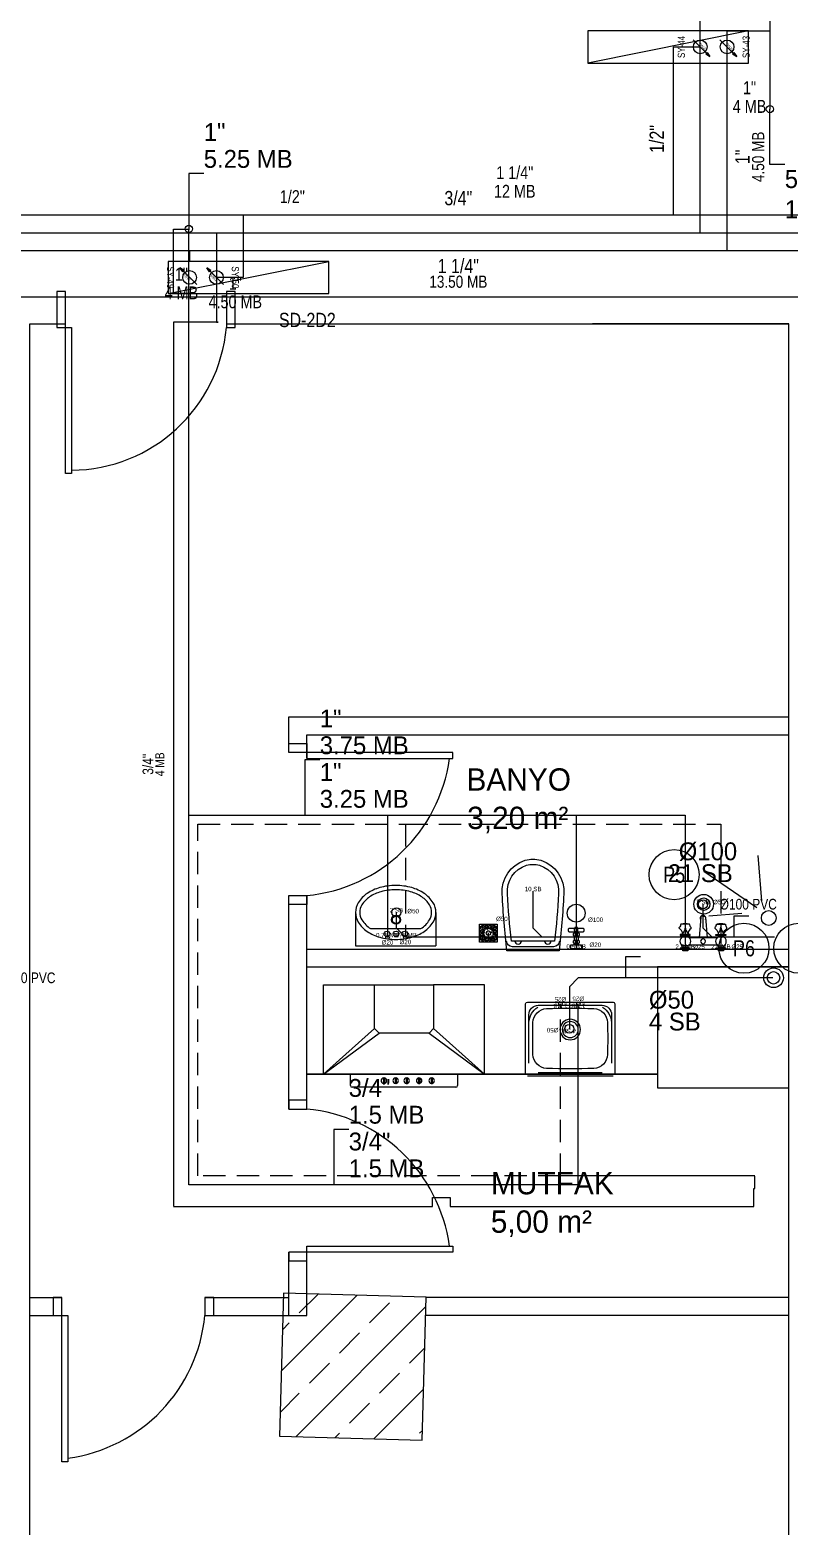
# Model space of a CAD drawing. Header units: centimetres. Extents: x 247996 to 315152, y -468471 to -440326.
# Drawn here: x 257559 to 257984, y -444919 to -444081 of the extents above; entities that cross this region are included whole.
import ezdxf
from ezdxf.enums import TextEntityAlignment as Align

# ---------------------------------------------------------------- set-up
doc = ezdxf.new("R2010")
doc.units = ezdxf.units.CM
doc.linetypes.add('0', pattern=[500, 500])
doc.linetypes.add('BASMA HATTI', pattern=[0.375, 0.25, -0.125])
for name, color, linetype in [('SCOTT-MD-YUK-BIRIMI', 7, 'CONTINUOUS'), ('SCOTT-MKDU0', 50, 'CONTINUOUS'), ('SCOTT-MTY-PISSU-KOLON', 211, 'Continuous'), ('SCOTT-MTY-PISSU-KOLONNO', 211, 'Continuous'), ('SCOTT-MTY-SAYAC', 3, 'Continuous'), ('SCOTT-MTY-SIRKULASYON-BORU', 31, 'Continuous'), ('SCOTT-MTY-TEFRIS', 15, 'CONTINUOUS'), ('SCOTT-MTY-VANA', 1, 'Continuous'), ('SCOTT-MTY-YUK-BIRIMI', 7, 'CONTINUOUS')]:
    doc.layers.add(name, color=color, linetype=linetype)
for name, color, linetype, lineweight in [('SCOTT-MTY-PISSU-BORU-TAVANDAN', 6, 'PISSU HATTI', 30), ('SCOTT-MTY-PISSU-CAP', 211, 'CONTINUOUS', 30), ('SCOTT-MTY-SICAKSU-BORU', 1, 'BASMA HATTI', 30), ('SCOTT-MTY-SOGUKSU-BORU', 5, '0', 30), ('SCOTT-MTY-TEMIZSU-CAP', 101, 'CONTINUOUS', 30)]:
    doc.layers.add(name, color=color, linetype=linetype, lineweight=lineweight)
doc.styles.add('CAP', font='wturkce.SHX', dxfattribs={"width": 0.65})
doc.styles.add('MtXpl_Comic_Sans_MS', font='comic.ttf')
doc.styles.add('MTY_CAP', font='wturkce.SHX', dxfattribs={"width": 0.65})
doc.styles.add('ROTAS', font='arial.ttf')
doc.linetypes.add('PISSU HATTI', pattern='A,0.5,0.5,["(",Standard,S=0.1,R=0,X=-0.01,Y=-0.036],-0.05', length=0.9)

# ---------------------------------------------------------------- blocks, each defined once
blk = doc.blocks.new('T-DOLAP')
blk.add_line((-45, -9), (45, 9))
blk.add_lwpolyline([(-45, -9), (45, -9), (45, 9), (-45, 9)], close=True)
blk = doc.blocks.new('MTY-SU SAYACI')
at = {"layer": 'SCOTT-MTY-VANA'}
blk.add_hatch(color=256, dxfattribs=at).paths.add_polyline_path([(9.8, 9.8), (5.6, 7), (7, 5.6)])
for p, q in [((-7.3, -7.3), (6.3, 6.3)), ((5.6, 7), (9.8, 9.8)), ((7, 5.6), (5.6, 7)), ((7, 5.6), (9.8, 9.8))]:
    blk.add_line(p, q, dxfattribs=at)
blk.add_circle((0, 0), 7, dxfattribs=at)
blk.add_attdef('CAP', (-2.3, -1.2), '', height=2.5, rotation=45, dxfattribs=at)
blk = doc.blocks.new('T-KOLON-P')
for radius in [5.5, 3.5]:
    blk.add_circle((0, 0), radius)
blk = doc.blocks.new('SUZGEC1')
at = {"layer": 'SCOTT-MTY-TEFRIS'}
blk.add_lwpolyline([(-5, -5), (-5, 5), (5, 5), (5, -5)], close=True, dxfattribs=at)
for points in [[(-4.33, 3.86), (-1.99, 1.52, 0.029484), (-2.15, 1.27), (-4.33, 2.48)], [(-2.48, 0.33), (-4.33, 0.33), (-4.33, 1.72), (-2.41, 0.65, 0.032775)], [(-3.86, 4.33), (-2.48, 4.33), (-1.27, 2.15, 0.029484), (-1.52, 1.99)], [(-0.65, 2.41, -0.032775), (-0.33, 2.48), (-0.33, 4.33), (-1.72, 4.33)], [(0.33, 2.48), (0.33, 4.33), (1.72, 4.33), (0.65, 2.41, 0.032775)], [(1.27, 2.15), (2.48, 4.33), (3.86, 4.33), (1.52, 1.99, 0.029484)], [(4.33, 3.86), (1.99, 1.52, -0.029484), (2.15, 1.27), (4.33, 2.48)], [(4.33, 0.33), (4.33, 1.72), (2.41, 0.65, -0.032775), (2.48, 0.33)], [(-2.48, -0.33), (-4.33, -0.33), (-4.33, -1.72), (-2.41, -0.65, -0.032775)], [(-4.33, -3.86), (-1.99, -1.52, -0.029484), (-2.15, -1.27), (-4.33, -2.48)], [(-3.86, -4.33), (-2.48, -4.33), (-1.27, -2.15, -0.029484), (-1.52, -1.99)], [(-0.33, -4.33), (-1.72, -4.33), (-0.65, -2.41, 0.032775), (-0.33, -2.48)], [(0.33, -2.48), (0.33, -4.33), (1.72, -4.33), (0.65, -2.41, -0.032775)], [(2.48, -4.33), (1.27, -2.15, 0.029484), (1.52, -1.99), (3.86, -4.33)], [(4.33, -2.48), (4.33, -3.86), (1.99, -1.52, 0.029484), (2.15, -1.27)], [(4.33, -0.33), (4.33, -1.72), (2.41, -0.65, 0.032775), (2.48, -0.33)]]:
    blk.add_lwpolyline(points, format="xyb", close=True, dxfattribs=at)
blk.add_circle((0, 0), 1.25, dxfattribs=at)
at = {"layer": 'SCOTT-MD-YUK-BIRIMI', "color": 6, "style": 'CAP'}
blk.add_attdef('PSCP', (4.29, 6.72), '', height=2.5, dxfattribs=at)
blk.add_attdef('PS', text='', height=2.5, dxfattribs=at).set_placement((0, 0), align=Align.CENTER)
blk = doc.blocks.new('EVIYE1')
at = {"layer": 'SCOTT-MTY-TEFRIS', "color": 6}
blk.add_circle((0, 15), 2.5, dxfattribs=at)
at = {"layer": 'SCOTT-MTY-TEFRIS', "color": 3, "ltscale": 10}
blk.add_circle((-5, 1), 1, dxfattribs=at)
at = {"layer": 'SCOTT-MTY-TEFRIS', "color": 1, "ltscale": 10}
blk.add_circle((5, 1), 1, dxfattribs=at)
at = {"layer": 'SCOTT-MD-YUK-BIRIMI', "color": 6, "style": 'CAP'}
blk.add_attdef('PS', text='', height=2.5, dxfattribs=at).set_placement((0, 15), align=Align.CENTER)
blk.add_attdef('PSCP', (6.08, 14.48), '', height=2.5, dxfattribs=at)
at = {"layer": 'SCOTT-MD-YUK-BIRIMI', "color": 3, "style": 'CAP'}
for tag, p in [('SO', (-5, 1)), ('SOCP', (-5, -2.99))]:
    blk.add_attdef(tag, text='', height=2.5, dxfattribs=at).set_placement(p, align=Align.CENTER)
at = {"layer": 'SCOTT-MD-YUK-BIRIMI', "color": 1, "style": 'CAP'}
for tag, p in [('SC', (5, 1)), ('SCCP', (5, -2.8))]:
    blk.add_attdef(tag, text='', height=2.5, dxfattribs=at).set_placement(p, align=Align.CENTER)
blk = doc.blocks.new('KLOZET1')
at = {"layer": 'SCOTT-MTY-TEFRIS', "color": 15}
blk.add_lwpolyline([(-3.88, 11.44, 0.414214), (-4.52, 10.8), (-4.52, 10.3, 0.414214), (-3.88, 9.66), (3.88, 9.66, 0.414214), (4.52, 10.3), (4.52, 10.8, 0.414214), (3.88, 11.44)], format="xyb", close=True, dxfattribs=at)
for points in [[(-1.61, 8.64), (-1.61, 7.54)], [(1.13, 8.88), (-1.06, 8.88)], [(-0.51, 8.64), (-0.51, 7.54)], [(0.58, 8.64), (0.58, 7.54)], [(1.68, 8.64), (1.68, 7.54)], [(-1.61, 4.45), (-1.61, 3.35)], [(-1.35, 3.17), (-1.35, 2.32), (1.42, 2.32), (1.42, 3.17)], [(-1.21, 7.21), (-1.21, 4.8)], [(-1.06, 7.3), (1.13, 7.3)], [(1.13, 4.69), (-1.06, 4.69)], [(-1.06, 3.11), (1.13, 3.11)], [(-0.51, 4.45), (-0.51, 3.35)], [(0.58, 4.45), (0.58, 3.35)], [(1.28, 4.8), (1.28, 5.24), (1.28, 7.21)], [(1.68, 4.45), (1.68, 3.35)]]:
    blk.add_lwpolyline(points, dxfattribs=at)
at = {"layer": 'SCOTT-MTY-TEFRIS', "color": 15, "elevation": 0}
for points in [[(-1, 10.3), (-1, 10.8, -0.414214), (-0.36, 11.44)], [(1, 10.3), (1, 10.8, 0.414214), (0.36, 11.44)]]:
    blk.add_lwpolyline(points, format="xyb", dxfattribs=at)
at = {"layer": 'SCOTT-MTY-TEFRIS', "color": 15}
for points in [[(-0.76, 11.45), (0.76, 11.45), (0.76, 11.98), (-0.76, 11.98)], [(-0.76, 8.88), (0.76, 8.88), (0.76, 9.66), (-0.76, 9.66)], [(3, 0), (-3, 0), (-3, 2.32), (3, 2.32)]]:
    blk.add_lwpolyline(points, close=True, dxfattribs=at)
at = {"layer": 'SCOTT-MTY-TEFRIS', "color": 6}
blk.add_circle((0, 20), 5, dxfattribs=at)
at = {"layer": 'SCOTT-MTY-TEFRIS', "color": 15}
for centre, radius, start, end in [((-1.06, 8.15), 0.734, 41.75917, 138.24096), ((-0.36, 10.3, 0), 0.641, 179.99985, 270.00006), ((0.04, 8.15), 0.734, 41.75917, 138.24096), ((0.36, 10.3, 0), 0.641, 270.00006, 0), ((1.13, 8.15), 0.734, 41.75917, 138.24096), ((-1.06, 8.03), 0.734, 221.7593, 318.24081), ((-1.06, 3.96), 0.734, 41.75917, 138.24096), ((-1.06, 3.84), 0.734, 221.7593, 318.24081), ((0.04, 8.03), 0.734, 221.7593, 318.24081), ((0.04, 3.96), 0.734, 41.75917, 138.24096), ((0.04, 3.84), 0.734, 221.7593, 318.24081), ((1.13, 8.03), 0.734, 221.7593, 318.24081), ((1.13, 3.96), 0.734, 41.75917, 138.24096), ((1.13, 3.84), 0.734, 221.7593, 318.24081)]:
    blk.add_arc(centre, radius, start, end, dxfattribs=at)
at = {"layer": 'SCOTT-MD-YUK-BIRIMI', "color": 6, "style": 'CAP'}
blk.add_attdef('PS', text='', height=2.5, dxfattribs=at).set_placement((0, 20), align=Align.CENTER)
blk.add_attdef('PSCP', (6.63, 15.09), '', height=2.5, dxfattribs=at)
at = {"layer": 'SCOTT-MD-YUK-BIRIMI', "color": 3, "style": 'CAP'}
blk.add_attdef('SO', text='', height=2.5, dxfattribs=at).set_placement((0, 0.13), align=Align.CENTER)
blk.add_attdef('SOCP', (7.43, 1.09), '', height=2.5, dxfattribs=at)
blk = doc.blocks.new('LAVABO1')
at = {"layer": 'SCOTT-MTY-TEFRIS', "color": 6}
blk.add_circle((0, 15), 2.5, dxfattribs=at)
at = {"layer": 'SCOTT-MTY-TEFRIS', "color": 3, "ltscale": 10}
blk.add_circle((-5, 1), 1, dxfattribs=at)
at = {"layer": 'SCOTT-MTY-TEFRIS', "color": 1, "ltscale": 10}
blk.add_circle((5, 1), 1, dxfattribs=at)
at = {"layer": 'SCOTT-MD-YUK-BIRIMI', "color": 6, "style": 'CAP'}
blk.add_attdef('PS', text='', height=2.5, dxfattribs=at).set_placement((0, 15), align=Align.CENTER)
blk.add_attdef('PSCP', (6.08, 14.48), '', height=2.5, dxfattribs=at)
at = {"layer": 'SCOTT-MD-YUK-BIRIMI', "color": 3, "style": 'CAP'}
for tag, p in [('SO', (-5, 1)), ('SOCP', (-5, -2.99))]:
    blk.add_attdef(tag, text='', height=2.5, dxfattribs=at).set_placement(p, align=Align.CENTER)
at = {"layer": 'SCOTT-MD-YUK-BIRIMI', "color": 1, "style": 'CAP'}
for tag, p in [('SC', (5, 1)), ('SCCP', (5, -2.8))]:
    blk.add_attdef(tag, text='', height=2.5, dxfattribs=at).set_placement(p, align=Align.CENTER)
blk = doc.blocks.new('DUS TEKNESI1')
at = {"layer": 'SCOTT-MTY-TEFRIS'}
for points in [[(0, 18.37), (-0.63, 18.37, 0.391322), (-1.29, 17.76), (-2.2, 6.27)], [(0, 18.37), (0.63, 18.37, -0.391322), (1.29, 17.76), (2.2, 6.27)], [(-10, 13.89), (-10, 12.2, -0.146062), (-11.33, 8.88, 0.113221), (-13.28, 11.48, -0.416893), (-13.31, 11.96)], [(-6.69, 11.96, -0.17585), (-7.51, 13.89), (-12.49, 13.89, -0.17585), (-13.31, 11.96)], [(6.69, 11.96, 0.17585), (7.51, 13.89), (12.49, 13.89, 0.17585), (13.31, 11.96)], [(10, 13.89), (10, 12.2, 0.146062), (11.33, 8.88, -0.113221), (13.28, 11.48)], [(-12.77, 0.5), (-12.77, 0), (-10, 0), (-7.23, 0), (-7.23, 0.5, 0.153746), (-12.77, 0.5), (-10, 0.5), (-7.23, 0.5)], [(-8.61, 6.88, -0.601952), (-8.61, 1.65), (-8.61, 0.83)], [(8.61, 6.88, 0.601952), (8.61, 1.65), (11.39, 1.65, 0.601952), (11.39, 6.88)], [(12.77, 0.5), (12.77, 0), (10, 0), (7.23, 0), (7.23, 0.5, -0.153746), (12.77, 0.5), (10, 0.5), (7.23, 0.5)]]:
    blk.add_lwpolyline(points, format="xyb", dxfattribs=at)
for points in [[(-11.64, 9.5), (-11.64, 8.01)], [(-8.36, 9.5), (-8.36, 8.01)], [(8.36, 9.5), (8.36, 8.01)], [(11.64, 9.5), (11.64, 8.01)], [(-11.39, 7.51), (-11.39, 6.88), (-8.61, 6.88)], [(-8.61, 1.65), (-11.39, 1.65), (-11.39, 0.83)], [(-8.61, 7.51), (-8.61, 6.88)], [(7.82, 6.27), (-7.82, 6.27)], [(-7.82, 2.27), (7.82, 2.27)], [(11.39, 7.51), (11.39, 6.88), (8.61, 6.88)], [(8.61, 7.51), (8.61, 6.88)], [(8.61, 1.65), (8.61, 0.83)], [(11.39, 1.65), (11.39, 0.83)]]:
    blk.add_lwpolyline(points, dxfattribs=at)
for points in [[(-12.77, 7.51), (-10, 7.51), (-7.23, 7.51), (-7.23, 8.01), (-10, 8.01), (-12.77, 8.01)], [(-8.61, 0), (-8.61, -1.03), (-11.39, -1.03), (-11.39, 0)], [(12.77, 7.51), (10, 7.51), (7.23, 7.51), (7.23, 8.01), (10, 8.01), (12.77, 8.01)], [(11.39, 0), (11.39, -1.03), (8.61, -1.03), (8.61, 0)]]:
    blk.add_lwpolyline(points, close=True, dxfattribs=at)
at = {"layer": 'SCOTT-MTY-TEFRIS', "color": 6}
blk.add_circle((0, 25), 2.5, dxfattribs=at)
at = {"layer": 'SCOTT-MTY-TEFRIS'}
for centre, radius, start, end in [((0, 17.2), 1.6, 330.69749, 209.30263), ((-9.99, 2.25), 11.85, 79.4131, 100.58675), ((-3.77, 12.76), 6.25, 185.20803, 218.44761), ((-2.03, 5.93), 7.27, 130.25508, 156.09376), ((-6.95, 11.74), 0.344, 310.56547, 41.0891), ((6.95, 11.74), 0.344, 138.91075, 229.43465), ((2.03, 5.93), 7.27, 23.90632, 49.74465), ((9.99, 2.25), 11.85, 79.4131, 100.58675), ((3.77, 12.76), 6.25, 321.55251, 354.79208), ((13.05, 11.74), 0.344, 310.56547, 41.0891), ((-10, 4.27), 2.96, 117.90841, 242.09186), ((0, 4.27), 1.37, 90.00021, 270.00006), ((0, 4.27), 1.37, 270.00006, 90.00021)]:
    blk.add_arc(centre, radius, start, end, dxfattribs=at)
at = {"layer": 'SCOTT-MD-YUK-BIRIMI', "color": 6, "style": 'CAP'}
blk.add_attdef('PS', text='', height=2.5, dxfattribs=at).set_placement((0, 25), align=Align.CENTER)
blk.add_attdef('PSCP', (5.6, 25), '', height=2.5, dxfattribs=at)
at = {"layer": 'SCOTT-MD-YUK-BIRIMI', "color": 3, "style": 'CAP'}
blk.add_attdef('SO', text='', height=2.5, dxfattribs=at).set_placement((-10, 0), align=Align.CENTER)
blk.add_attdef('SOCP', (-5.56, 0), '', height=2.5, dxfattribs=at)
at = {"layer": 'SCOTT-MD-YUK-BIRIMI', "color": 1, "style": 'CAP'}
blk.add_attdef('SC', text='', height=2.5, dxfattribs=at).set_placement((10, 0), align=Align.CENTER)
blk.add_attdef('SCCP', (15.92, 0), '', height=2.5, dxfattribs=at)
blk = doc.blocks.new('MTY-PIS SU CAP SB')
at = {"layer": 'SCOTT-MTY-PISSU-CAP'}
for p, q in [((0.833, 1.167), (0, 1.167)), ((0, 1.167), (0, 0))]:
    blk.add_line(p, q, dxfattribs=at)
at = {"layer": 'SCOTT-MTY-PISSU-CAP', "style": 'MTY_CAP', "width": 0.65}
blk.add_attdef('PSCP', text='', height=1, dxfattribs=at).set_placement((0.833, 1.79), align=Align.MIDDLE_LEFT)
at = {"layer": 'SCOTT-MTY-YUK-BIRIMI', "color": 211, "style": 'MTY_CAP', "width": 0.65}
blk.add_attdef('PS', text='', height=1, dxfattribs=at).set_placement((0.833, 0.566), align=Align.MIDDLE_LEFT)
blk = doc.blocks.new('MTY-TEMIZ SU CAP MB')
at = {"layer": 'SCOTT-MTY-TEMIZSU-CAP'}
for p, q in [((0.833, 3.096), (0, 3.096)), ((0, 3.096), (0, 0))]:
    blk.add_line(p, q, dxfattribs=at)
at = {"layer": 'SCOTT-MTY-TEMIZSU-CAP', "style": 'MTY_CAP', "width": 0.65}
for tag, p in [('SOCP', (0.833, 5.417)), ('SCCP', (0.833, 2.417))]:
    blk.add_attdef(tag, text='', height=1, dxfattribs=at).set_placement(p, align=Align.MIDDLE_LEFT)
at = {"layer": 'SCOTT-MTY-YUK-BIRIMI', "color": 101, "style": 'MTY_CAP', "width": 0.65}
for tag, p in [('SO', (0.833, 3.917)), ('SC', (0.833, 0.917))]:
    blk.add_attdef(tag, text='', height=1, dxfattribs=at).set_placement(p, align=Align.MIDDLE_LEFT)

msp = doc.modelspace()

# ---------------------------------------------------------------- linework, layer by layer
at = {"layer": 'SCOTT-MKDU0', "color": 8, "ltscale": 0.03}
for p, q in [((257134.53, -444230.95), (258258.6, -444230.95)), ((257252.91, -444230.95), (257578.6, -444230.95)), ((257668.6, -444230.95), (258258.6, -444230.95)), ((257558.6, -445226.15), (257558.6, -444245.95)), ((257558.6, -444245.95), (257578.6, -444245.95)), ((257558.6, -445226.15), (257558.6, -444245.95)), ((257558.6, -445226.15), (257558.6, -444245.95)), ((257668.6, -444245.95), (257983.6, -444245.95)), ((257983.6, -444245.95), (257873.6, -444245.95)), ((257983.6, -445186.67), (257983.6, -444245.95)), ((257983.6, -444465.95), (257983.6, -444245.95)), ((257983.6, -444355.95), (257983.6, -444245.95)), ((257983.6, -445186.67), (257983.6, -444245.95)), ((257703.6, -444465.95), (257983.6, -444465.95)), ((257703.6, -444485.95), (257703.6, -444465.95)), ((257713.6, -444489.26), (257713.6, -444475.95)), ((257713.6, -444489.26), (257713.6, -444475.95)), ((257713.6, -444475.95), (257983.6, -444475.95)), ((257968.42, -444568.87), (257966.46, -444543.5)), ((257965.63, -444572.76), (257936.06, -444552.56)), ((257703.6, -444685.49), (257703.6, -444565.95)), ((257713.6, -444685.49), (257713.6, -444565.95)), ((257713.6, -444585.95), (257713.6, -444565.95)), ((257740.92, -444575.41), (257740.92, -444594.06)), ((257785.95, -444575.41), (257785.95, -444594.06)), ((257957.21, -444576.01), (257938.84, -444577.43)), ((257749.38, -444584.43), (257777.49, -444584.43)), ((257740.92, -444594.06), (257785.95, -444594.06)), ((257713.6, -444595.95), (257983.6, -444595.95)), ((257713.6, -444605.95), (257983.6, -444605.95)), ((257983.6, -444605.95), (257909.98, -444605.95)), ((257909.98, -444605.95), (257909.98, -444673.64)), ((257983.6, -444673.64), (257983.6, -444605.95)), ((257723.09, -444615.96), (257751.59, -444615.96)), ((257723.09, -444665.96), (257723.09, -444615.96)), ((257813.09, -444615.96), (257784.59, -444615.96)), ((257813.09, -444665.96), (257813.09, -444615.96)), ((257836.15, -444665.97), (257836.15, -444626.55)), ((257837.15, -444625.55), (257885.15, -444625.55)), ((257843.3, -444627.4), (257879, -444627.4)), ((257886.15, -444626.55), (257886.15, -444665.97)), ((257838, -444659.82), (257838, -444632.7)), ((257884.3, -444632.7), (257884.3, -444659.82)), ((257751.59, -444640.46), (257723.09, -444665.96)), ((257723.09, -444665.96), (257754.09, -444642.96)), ((257782.09, -444642.96), (257813.09, -444665.96)), ((257813.09, -444665.96), (257784.59, -444640.46)), ((257713.6, -444665.95), (257909.98, -444665.95)), ((257909.98, -444665.95), (257713.6, -444665.95)), ((257909.98, -444665.95), (257713.6, -444665.95)), ((257813.09, -444665.96), (257723.09, -444665.96)), ((257738.08, -444672.26), (257738.08, -444665.96)), ((257756.54, -444668.01), (257756.54, -444670.59)), ((257756.54, -444668.01), (257757.16, -444668.01)), ((257757.16, -444668.01), (257757.16, -444670.59)), ((257763.12, -444668.01), (257763.12, -444670.59)), ((257763.12, -444668.01), (257763.74, -444668.01)), ((257763.74, -444668.01), (257763.74, -444670.59)), ((257769.27, -444668.01), (257769.27, -444670.59)), ((257769.27, -444668.01), (257769.89, -444668.01)), ((257769.89, -444668.01), (257769.89, -444670.59)), ((257776.27, -444668.01), (257776.27, -444670.59)), ((257776.27, -444668.01), (257776.89, -444668.01)), ((257776.89, -444668.01), (257776.89, -444670.59)), ((257783.26, -444668.01), (257783.26, -444670.59)), ((257783.26, -444668.01), (257783.88, -444668.01)), ((257783.88, -444668.01), (257783.88, -444670.59)), ((257798.08, -444665.96), (257798.08, -444672.26)), ((257885.15, -444666.97), (257837.15, -444666.97)), ((257879, -444665.12), (257843.3, -444665.12)), ((257797.08, -444673.26), (257739.08, -444673.26)), ((257756.54, -444670.59), (257756.54, -444671.1)), ((257757.16, -444671.1), (257756.54, -444671.1)), ((257757.16, -444670.59), (257757.16, -444671.1)), ((257763.12, -444670.59), (257763.12, -444671.1)), ((257763.74, -444671.1), (257763.12, -444671.1)), ((257763.74, -444670.59), (257763.74, -444671.1)), ((257769.27, -444670.59), (257769.27, -444671.1)), ((257769.27, -444671.1), (257769.89, -444671.1)), ((257769.89, -444670.59), (257769.89, -444671.1)), ((257776.27, -444670.59), (257776.27, -444671.09)), ((257776.27, -444671.1), (257776.89, -444671.1)), ((257776.89, -444670.59), (257776.89, -444671.1)), ((257783.26, -444670.59), (257783.26, -444671.09)), ((257783.26, -444671.1), (257783.88, -444671.1)), ((257783.88, -444670.59), (257783.88, -444671.1)), ((257909.98, -444673.64), (257983.6, -444673.64)), ((257713.6, -444800.95), (257713.6, -444762.17)), ((257703.6, -444800.95), (257703.6, -444765.49)), ((257558.6, -444790.95), (257576.56, -444790.95)), ((257656.56, -444790.95), (257703.6, -444790.95)), ((257700.58, -444788.53), (257698.28, -444868.5)), ((257699.33, -444832.16), (257741.77, -444789.71)), ((257780.54, -444790.83), (257700.58, -444788.53)), ((257707.62, -444868.77), (257780.39, -444795.99)), ((257709.47, -444799.56), (257719.95, -444789.09)), ((257748.76, -444805.17), (257759.99, -444793.95)), ((257778.25, -444870.79), (257780.54, -444790.83)), ((257780.54, -444790.83), (257983.6, -444790.83)), ((257558.6, -444800.95), (257579.87, -444800.95)), ((257656.56, -444800.95), (257713.6, -444800.95)), ((257780.54, -444800.83), (257983.6, -444800.83)), ((257699.99, -444809.05), (257703.86, -444805.17)), ((257731.92, -444822.01), (257743.15, -444810.79)), ((257771.21, -444827.62), (257779.73, -444819.11)), ((257715.09, -444838.85), (257726.31, -444827.62)), ((257754.38, -444844.46), (257765.6, -444833.24)), ((257698.66, -444855.27), (257709.47, -444844.46)), ((257751.27, -444870.02), (257779.07, -444842.22)), ((257737.54, -444861.3), (257748.76, -444850.08)), ((257698.28, -444868.5), (257778.25, -444870.79)), ((257729.44, -444869.39), (257731.92, -444866.91)), ((257776.83, -444866.91), (257778.41, -444865.33))]:
    msp.add_line(p, q, dxfattribs=at)
for points in [[(257578.6, -444227.95), (257573.6, -444227.95), (257573.6, -444247.95), (257578.6, -444247.95), (257578.6, -444227.95)], [(257578.6, -444227.95), (257573.6, -444227.95), (257573.6, -444247.95), (257578.6, -444247.95), (257578.6, -444227.95)], [(257578.6, -444227.95), (257573.6, -444227.95), (257573.6, -444247.95), (257578.6, -444247.95), (257578.6, -444227.95)], [(257673.6, -444227.95), (257668.6, -444227.95), (257668.6, -444247.95), (257673.6, -444247.95), (257673.6, -444227.95)], [(257673.6, -444227.95), (257668.6, -444227.95), (257668.6, -444247.95), (257673.6, -444247.95), (257673.6, -444227.95)], [(257673.6, -444227.95), (257668.6, -444227.95), (257668.6, -444247.95), (257673.6, -444247.95), (257673.6, -444227.95)], [(257703.6, -444485.95), (257703.6, -444480.95), (257713.6, -444480.95), (257713.6, -444485.95), (257703.6, -444485.95)], [(257703.6, -444570.95), (257703.6, -444565.95), (257713.6, -444565.95), (257713.6, -444570.95), (257703.6, -444570.95)], [(257703.6, -444680.49), (257703.6, -444685.49), (257713.6, -444685.49), (257713.6, -444680.49), (257703.6, -444680.49)], [(257703.6, -444765.49), (257703.6, -444770.49), (257713.6, -444770.49), (257713.6, -444765.49), (257703.6, -444765.49)], [(257576.56, -444790.95), (257571.56, -444790.95), (257571.56, -444800.95), (257576.56, -444800.95), (257576.56, -444790.95)], [(257661.56, -444790.95), (257656.56, -444790.95), (257656.56, -444800.95), (257661.56, -444800.95), (257661.56, -444790.95)]]:
    msp.add_lwpolyline(points, dxfattribs=at)
for points in [[(257578.6, -444247.95), (257581.92, -444247.95), (257581.92, -444329.82), (257578.6, -444329.82)], [(257578.6, -444247.95), (257581.92, -444247.95), (257581.92, -444329.82), (257578.6, -444329.82)], [(257578.6, -444247.95), (257581.92, -444247.95), (257581.92, -444329.82), (257578.6, -444329.82)], [(257713.6, -444485.95), (257713.6, -444489.26), (257795.47, -444489.26), (257795.47, -444485.95)], [(257713.6, -444765.49), (257713.6, -444762.17), (257795.47, -444762.17), (257795.47, -444765.49)], [(257576.56, -444800.95), (257579.87, -444800.95), (257579.87, -444882.82), (257576.56, -444882.82)]]:
    msp.add_lwpolyline(points, close=True, dxfattribs=at)
for points in [[(257825.72, -444596.99, -0.01664), (257823.1, -444565.15, -0.351622), (257835.89, -444546.24, -0.068714), (257840.31, -444545.63, -0.068714), (257844.73, -444546.24, -0.351622), (257857.52, -444565.15, -0.01664), (257854.9, -444596.99)], [(257828.29, -444591.42, -0.016866), (257825.98, -444564.96, -0.351778), (257836.7, -444549, -0.068022), (257840.31, -444548.51, -0.068022), (257843.92, -444549, -0.351778), (257854.64, -444564.96, -0.016866), (257852.33, -444591.42)]]:
    msp.add_lwpolyline(points, format="xyb", close=True, dxfattribs=at)
msp.add_lwpolyline([(257855.18, -444591.54, -0.389191), (257851.83, -444594.61), (257840.31, -444594.61), (257828.79, -444594.61, -0.389191), (257825.44, -444591.54, -0.389191)], format="xyb", dxfattribs=at)
for centre, radius in [((257763.68, -444579.52), 2.52), ((257763.68, -444579.52), 2.12), ((257972.33, -444578.52, 51), 4.14), ((257758.59, -444587.46), 1.56), ((257763.63, -444587.46), 1.56), ((257768.55, -444587.46), 1.56)]:
    msp.add_circle(centre, radius, dxfattribs=at)
for centre, radius, start, end in [((257581.35, -444240.29), 87.59, 270.36866, 354.98091), ((257581.35, -444240.29), 87.59, 270.36866, 354.98091), ((257581.35, -444240.29), 87.59, 270.36866, 354.98091), ((257705.37, -444477.38), 88.95, 275.30809, 352.32526), ((257760.92, -444584.74), 24.08, 105.51757, 123.83466), ((257763.44, -444593.79), 33.47, 90, 105.51757), ((257763.44, -444593.79), 33.47, 74.48243, 90), ((257765.95, -444584.74), 24.08, 56.16534, 74.48243), ((257751.25, -444575.41), 10.33, 148.28659, 180), ((257757.09, -444579.02), 17.19, 123.83466, 148.28659), ((257757.09, -444579.02), 14.8, 123.83466, 148.28659), ((257760.92, -444584.74), 21.68, 105.51757, 123.83466), ((257763.44, -444593.79), 31.07, 90, 105.51757), ((257763.44, -444593.79), 31.07, 74.48243, 90), ((257765.95, -444584.74), 21.68, 56.16534, 74.48243), ((257769.78, -444579.02), 14.8, 31.71341, 56.16534), ((257769.78, -444579.02), 17.19, 31.71341, 56.16534), ((257775.62, -444575.41), 10.33, 0, 31.71341), ((257751.25, -444575.41), 10.33, 180, 211.71341), ((257751.25, -444575.41), 7.93, 148.28659, 180), ((257751.25, -444575.41), 7.93, 180, 211.71341), ((257775.62, -444575.41), 7.93, 0, 31.71341), ((257775.62, -444575.41), 7.93, 328.28659, 0), ((257775.62, -444575.41), 10.33, 328.28659, 0), ((257757.09, -444571.8), 17.19, 211.71341, 236.16534), ((257757.09, -444571.8), 14.8, 211.71341, 238.62326), ((257760.92, -444566.08), 24.08, 236.16534, 254.48243), ((257765.95, -444566.08), 24.08, 285.51757, 303.83466), ((257769.78, -444571.8), 14.8, 301.37674, 328.28659), ((257769.78, -444571.8), 17.19, 303.83466, 328.28659), ((257763.44, -444557.03), 33.47, 254.48243, 270), ((257763.44, -444557.03), 33.47, 270, 285.51757), ((257832.01, -444591.42), 1.78, 180, 0), ((257848.61, -444591.42), 1.78, 180, 0), ((257756.82, -444669.57), 1.54, 100.57538, 259.46205), ((257756.82, -444669.57), 1.54, 282.6235, 77.37669), ((257763.41, -444669.57), 1.54, 100.57538, 259.46205), ((257763.41, -444669.57), 1.54, 282.6235, 77.37669), ((257769.56, -444669.57), 1.54, 100.57538, 259.46205), ((257769.56, -444669.57), 1.54, 282.6235, 77.37669), ((257776.55, -444669.57), 1.54, 100.57538, 259.46205), ((257776.55, -444669.57), 1.54, 282.6235, 77.37669), ((257783.54, -444669.57), 1.54, 100.57538, 259.46205), ((257783.54, -444669.57), 1.54, 282.6235, 77.37669), ((257739.08, -444672.26), 1, 180, 270), ((257797.08, -444672.26), 1, 270, 0), ((257705.37, -444774.05), 88.95, 7.67474, 84.69191), ((257568, -444792.72), 88.95, 277.67474, 354.69191)]:
    msp.add_arc(centre, radius, start, end, dxfattribs=at)
at = {"layer": 'SCOTT-MKDU0', "color": 8, "ltscale": 0.03, "extrusion": (0, 0, -1)}
for centre, major_axis, start_param, end_param in [((257837.15, -444626.55), (0.707, 0.707), 3.926991, 5.497787), ((257843.3, -444632.7), (-3.75, 3.75), 5.497787, 7.068583), ((257848.15, -444637.22), (-7.14, 7.14), 5.524757, 6.541187), ((257879, -444632.7), (3.75, 3.75), -0.785398, 0.785398), ((257874.15, -444637.22), (7.14, 7.14), -0.258001, 0.758428), ((257885.15, -444626.55), (0.707, 0.707), -0.785398, 0.785398), ((258172.4, -444645.97), (-234.94, 234.94), 5.470817, 5.524757), ((257848.27, -444637.23), (-5.66, 5.66), 5.524757, 7.028844), ((257861.15, -444961.22), (332.25, 0), 4.67265, 4.752129), ((257861.15, -444640.97), (-4.07, 4.07), 3.926991, 10.210176), ((257861.15, -444640.97), (-3.18, 3.18), 3.926991, 10.210176), ((257874.03, -444637.23), (-5.66, 5.66), 0.825137, 2.329224), ((257549.9, -444645.97), (234.94, 234.94), 0.758428, 0.812368), ((257848.27, -444654.72), (5.66, 5.66), 2.395934, 3.900021), ((257874.03, -444654.72), (5.66, 5.66), 0.812368, 2.316455), ((257861.15, -444330.72), (332.25, 0), 1.531058, 1.610536)]:
    msp.add_ellipse(centre, major_axis=major_axis, ratio=1, start_param=start_param, end_param=end_param, dxfattribs=at)
at = {"layer": 'SCOTT-MKDU0', "color": 8, "ltscale": 0.03, "invisible_edges": 1}
for points in [[(257784.59, -444640.46), (257751.59, -444640.46), (257751.59, -444615.96), (257784.59, -444615.96)], [(257751.59, -444640.46), (257784.59, -444640.46), (257782.09, -444642.96), (257754.09, -444642.96)]]:
    msp.add_3dface(points, dxfattribs=at)
at = {"layer": 'SCOTT-MTY-PISSU-BORU-TAVANDAN', "ltscale": 50}
for points in [[(257845.4, -444589.17), (257840.4, -444584.17), (257840.4, -444563.55)], [(257768.84, -444589.17), (257763.84, -444584.17), (257763.84, -444575.39)], [(257940.55, -444589.17), (257935.55, -444584.17), (257935.55, -444570.84)], [(257815.34, -444589.17), (257768.84, -444589.17)], [(257815.34, -444589.17), (257815.34, -444586.99)], [(257845.4, -444589.17), (257815.34, -444589.17)], [(257940.55, -444589.17), (257845.4, -444589.17)], [(257975.56, -444589.17), (257940.55, -444589.17)], [(257865.67, -444611.99), (257860.67, -444616.99), (257860.67, -444640.55)], [(257974.67, -444611.99), (257865.67, -444611.99)]]:
    msp.add_lwpolyline(points, dxfattribs=at)
at = {"layer": 'SCOTT-MTY-PISSU-KOLONNO'}
for centre in [(257919.36, -444554.27), (257958.46, -444595.47), (257989.16, -444595.47)]:
    msp.add_circle(centre, 14, dxfattribs=at)
at = {"layer": 'SCOTT-MTY-SICAKSU-BORU'}
for points in [[(257934, -444082), (257934, -444058), (257935, -444058), (257625, -444058), (257625, -443593), (258055, -443593), (258055, -443603), (258057.02, -443603), (258057.02, -443609.08)], [(257934, -444100), (257934, -444082)], [(257934, -444195), (257934, -444100)], [(257339, -444195), (257663, -444195)], [(257663, -444195), (257934, -444195)], [(257663, -444195), (257663, -444211)], [(257934, -444195), (258138, -444195)], [(257663, -444211), (257663, -444229)], [(257663, -444229), (257663, -444245), (257664, -444245), (257639, -444245), (257639, -444740), (257784, -444740), (257784, -444735), (257794, -444735), (257794, -444740), (257964, -444740), (257964, -444730), (257964.55, -444730), (257964.55, -444722.79)], [(257964.55, -444722.79), (257855.67, -444722.79)]]:
    msp.add_lwpolyline(points, dxfattribs=at)
at = {"layer": 'SCOTT-MTY-SICAKSU-BORU', "ltscale": 50}
for points in [[(257855.67, -444722.79), (257652.6, -444722.79), (257652.6, -444526.01), (257768.84, -444526.01)], [(257768.84, -444526.01), (257768.84, -444589.39)], [(257768.84, -444526.01), (257945.55, -444526.01)], [(257945.55, -444526.01), (257945.55, -444595.84)], [(257855.67, -444722.79), (257855.67, -444626.55)]]:
    msp.add_lwpolyline(points, dxfattribs=at)
at = {"layer": 'SCOTT-MTY-SIRKULASYON-BORU'}
for points in [[(257919, -444100), (257919, -444091), (257934, -444091)], [(257919, -444185), (257919, -444100)], [(257323, -444185), (257678, -444185)], [(257678, -444185), (257919, -444185)], [(257678, -444185), (257678, -444211)], [(257919, -444185), (258153, -444185)], [(257678, -444211), (257678, -444220), (257663, -444220)]]:
    msp.add_lwpolyline(points, dxfattribs=at)
at = {"layer": 'SCOTT-MTY-SOGUKSU-BORU', "ltscale": 50}
for points in [[(257724.17, -443796.4), (257724.17, -443867.21), (257972.97, -443867.21), (257972.97, -444125.79)], [(257865.67, -444727.79), (257647.6, -444727.79), (257647.6, -444192.83)], [(257647.6, -444521.01), (257758.84, -444521.01)], [(257758.84, -444521.01), (257758.84, -444589.39)], [(257758.84, -444521.01), (257864.51, -444521.01)], [(257864.51, -444521.01), (257864.51, -444595.71)], [(257864.51, -444521.01), (257925.55, -444521.01)], [(257925.55, -444521.01), (257925.55, -444595.84)], [(257865.67, -444727.79), (257865.67, -444626.55)]]:
    msp.add_lwpolyline(points, dxfattribs=at)
at = {"layer": 'SCOTT-MTY-SOGUKSU-BORU'}
for points in [[(257949, -444100), (257949, -444082)], [(257949, -444082), (257972.97, -444082)], [(257949, -444205), (257949, -444100)], [(257648, -444229), (257639, -444229), (257639, -444193), (257648, -444193)], [(257353, -444205), (257648, -444205)], [(257648, -444205), (257949, -444205)], [(257648, -444205), (257648, -444211)], [(257949, -444205), (258123, -444205)]]:
    msp.add_lwpolyline(points, dxfattribs=at)
at = {"layer": 'SCOTT-MTY-SOGUKSU-BORU', "ltscale": 50}
for centre in [(257972.97, -444125.79), (257647.6, -444192.83)]:
    msp.add_circle(centre, 2, dxfattribs=at)

# ---------------------------------------------------------------- block references
at = {"layer": 'SCOTT-MTY-PISSU-CAP'}
ref = msp.add_blockref('MTY-PIS SU CAP SB', (257952.79, -444589.17), dxfattribs=dict(at, xscale=10, yscale=10))
ref.add_attrib('PSCP', '%%C100', dxfattribs={"height": 10, "style": 'MTY_CAP'}).set_placement((257921.92, -444541.21), align=Align.MIDDLE_LEFT)
ref.add_attrib('PS', '21 SB', dxfattribs={"layer": 'SCOTT-MTY-YUK-BIRIMI', "height": 10, "style": 'MTY_CAP'}).set_placement((257915.73, -444553.45), align=Align.MIDDLE_LEFT)
ref = msp.add_blockref('MTY-PIS SU CAP SB', (257892.11, -444611.99), dxfattribs=dict(at, xscale=10, yscale=10))
ref.add_attrib('PSCP', '%%C50', dxfattribs={"height": 10, "style": 'MTY_CAP'}).set_placement((257905.23, -444624.25), align=Align.MIDDLE_LEFT)
ref.add_attrib('PS', '4 SB', dxfattribs={"layer": 'SCOTT-MTY-YUK-BIRIMI', "height": 10, "style": 'MTY_CAP'}).set_placement((257905.23, -444636.49), align=Align.MIDDLE_LEFT)
at = {"layer": 'SCOTT-MTY-PISSU-KOLON'}
for p in [(257935.9, -444570.8), (257975, -444612)]:
    msp.add_blockref('T-KOLON-P', p, dxfattribs=at)
at = {"layer": 'SCOTT-MTY-SAYAC', "rotation": 180}
msp.add_blockref('T-DOLAP', (257916, -444091), dxfattribs=at)
at = {"layer": 'SCOTT-MTY-SAYAC'}
ref = msp.add_blockref('MTY-SU SAYACI', (257934, -444091), dxfattribs=dict(at, xscale=0.55, yscale=0.55, rotation=270))
ref.add_attrib('CAP', 'DN20', (257933.37, -444089.74), dxfattribs={"height": 1.375, "rotation": 315})
ref = msp.add_blockref('MTY-SU SAYACI', (257949, -444091), dxfattribs=dict(at, xscale=0.55, yscale=0.55, rotation=270))
ref.add_attrib('CAP', 'DN20', (257948.37, -444089.74), dxfattribs={"height": 1.375, "rotation": 315})
msp.add_blockref('T-DOLAP', (257681, -444220), dxfattribs=at)
ref = msp.add_blockref('MTY-SU SAYACI', (257648, -444220), dxfattribs=dict(at, xscale=0.55, yscale=0.55, rotation=90))
ref.add_attrib('CAP', 'DN20', (257648.63, -444221.26), dxfattribs={"height": 1.375, "rotation": 135})
ref = msp.add_blockref('MTY-SU SAYACI', (257663, -444220), dxfattribs=dict(at, xscale=0.55, yscale=0.55, rotation=90))
ref.add_attrib('CAP', 'DN20', (257663.63, -444221.26), dxfattribs={"height": 1.375, "rotation": 135})
at = {"layer": 'SCOTT-MTY-TEMIZSU-CAP'}
ref = msp.add_blockref('MTY-TEMIZ SU CAP MB', (257972.97, -444125.79), dxfattribs=dict(at, xscale=-10, yscale=10, rotation=180))
ref.add_attrib('SO', '5.25 MB', dxfattribs={"layer": 'SCOTT-MTY-YUK-BIRIMI', "height": 10, "style": 'MTY_CAP'}).set_placement((257981.3, -444164.96), align=Align.MIDDLE_LEFT)
ref.add_attrib('SOCP', '1"', dxfattribs={"height": 10, "style": 'MTY_CAP'}).set_placement((257981.3, -444181.86), align=Align.MIDDLE_LEFT)
ref = msp.add_blockref('MTY-TEMIZ SU CAP MB', (257647.6, -444192.83), dxfattribs=dict(at, xscale=10, yscale=10))
ref.add_attrib('SO', '5.25 MB', dxfattribs={"layer": 'SCOTT-MTY-YUK-BIRIMI', "height": 10, "style": 'MTY_CAP'}).set_placement((257655.94, -444153.66), align=Align.MIDDLE_LEFT)
ref.add_attrib('SOCP', '1"', dxfattribs={"height": 10, "style": 'MTY_CAP'}).set_placement((257655.94, -444138.66), align=Align.MIDDLE_LEFT)
ref = msp.add_blockref('MTY-TEMIZ SU CAP MB', (257712.58, -444521.01), dxfattribs=dict(at, xscale=10, yscale=10))
ref.add_attrib('SCCP', '1"', dxfattribs={"height": 10, "style": 'MTY_CAP'}).set_placement((257720.91, -444496.84), align=Align.MIDDLE_LEFT)
ref.add_attrib('SC', '3.25 MB', dxfattribs={"layer": 'SCOTT-MTY-YUK-BIRIMI', "height": 10, "style": 'MTY_CAP'}).set_placement((257720.91, -444511.84), align=Align.MIDDLE_LEFT)
ref.add_attrib('SO', '3.75 MB', dxfattribs={"layer": 'SCOTT-MTY-YUK-BIRIMI', "height": 10, "style": 'MTY_CAP'}).set_placement((257720.91, -444481.84), align=Align.MIDDLE_LEFT)
ref.add_attrib('SOCP', '1"', dxfattribs={"height": 10, "style": 'MTY_CAP'}).set_placement((257720.91, -444466.84), align=Align.MIDDLE_LEFT)
ref = msp.add_blockref('MTY-TEMIZ SU CAP MB', (257728.79, -444727.79), dxfattribs=dict(at, xscale=10, yscale=10))
ref.add_attrib('SCCP', '3/4"', dxfattribs={"height": 10, "style": 'MTY_CAP'}).set_placement((257737.12, -444703.63), align=Align.MIDDLE_LEFT)
ref.add_attrib('SC', '1.5 MB', dxfattribs={"layer": 'SCOTT-MTY-YUK-BIRIMI', "height": 10, "style": 'MTY_CAP'}).set_placement((257737.12, -444718.63), align=Align.MIDDLE_LEFT)
ref.add_attrib('SO', '1.5 MB', dxfattribs={"layer": 'SCOTT-MTY-YUK-BIRIMI', "height": 10, "style": 'MTY_CAP'}).set_placement((257737.12, -444688.63), align=Align.MIDDLE_LEFT)
ref.add_attrib('SOCP', '3/4"', dxfattribs={"height": 10, "style": 'MTY_CAP'}).set_placement((257737.12, -444673.63), align=Align.MIDDLE_LEFT)
at = {"layer": 'SCOTT-MTY-VANA'}
ref = msp.add_blockref('KLOZET1', (257864.51, -444595.84), dxfattribs=at)
ref.add_attrib('SO', '0.5 MB', dxfattribs={"layer": 'SCOTT-MD-YUK-BIRIMI', "height": 2.5, "style": 'CAP'}).set_placement((257864.51, -444595.71), align=Align.CENTER)
ref.add_attrib('PS', '10 SB', dxfattribs={"layer": 'SCOTT-MD-YUK-BIRIMI', "height": 2.5, "style": 'CAP'}).set_placement((257840.4, -444563.55), align=Align.CENTER)
ref.add_attrib('PSCP', '%%C100', (257871.14, -444580.75), dxfattribs={"layer": 'SCOTT-MD-YUK-BIRIMI', "height": 2.5, "style": 'CAP'})
ref.add_attrib('SOCP', '%%C20', (257871.94, -444594.75), dxfattribs={"layer": 'SCOTT-MD-YUK-BIRIMI', "height": 2.5, "style": 'CAP'})
ref = msp.add_blockref('DUS TEKNESI1', (257935.55, -444595.84), dxfattribs=at)
ref.add_attrib('SO', '2.5 MB', dxfattribs={"layer": 'SCOTT-MD-YUK-BIRIMI', "height": 2.5, "style": 'CAP'}).set_placement((257925.55, -444595.84), align=Align.CENTER)
ref.add_attrib('SC', '2.5 MB', dxfattribs={"layer": 'SCOTT-MD-YUK-BIRIMI', "height": 2.5, "style": 'CAP'}).set_placement((257945.55, -444595.84), align=Align.CENTER)
ref.add_attrib('PS', '7 SB', dxfattribs={"layer": 'SCOTT-MD-YUK-BIRIMI', "height": 2.5, "style": 'CAP'}).set_placement((257935.55, -444570.84), align=Align.CENTER)
ref.add_attrib('PSCP', '%%C50', (257941.15, -444570.84), dxfattribs={"layer": 'SCOTT-MD-YUK-BIRIMI', "height": 2.5, "style": 'CAP'})
ref.add_attrib('SCCP', '%%C25', (257951.47, -444595.84), dxfattribs={"layer": 'SCOTT-MD-YUK-BIRIMI', "height": 2.5, "style": 'CAP'})
ref.add_attrib('SOCP', '%%C25', (257929.99, -444595.84), dxfattribs={"layer": 'SCOTT-MD-YUK-BIRIMI', "height": 2.5, "style": 'CAP'})
ref = msp.add_blockref('LAVABO1', (257763.84, -444590.39), dxfattribs=at)
ref.add_attrib('SC', '0.75 MB', dxfattribs={"layer": 'SCOTT-MD-YUK-BIRIMI', "height": 2.5, "style": 'CAP'}).set_placement((257768.84, -444589.39), align=Align.CENTER)
ref.add_attrib('SO', '0.75 MB', dxfattribs={"layer": 'SCOTT-MD-YUK-BIRIMI', "height": 2.5, "style": 'CAP'}).set_placement((257758.84, -444589.39), align=Align.CENTER)
ref.add_attrib('PS', '2 SB', dxfattribs={"layer": 'SCOTT-MD-YUK-BIRIMI', "height": 2.5, "style": 'CAP'}).set_placement((257763.84, -444575.39), align=Align.CENTER)
ref.add_attrib('SCCP', '%%C20', dxfattribs={"layer": 'SCOTT-MD-YUK-BIRIMI', "height": 2.5, "style": 'CAP'}).set_placement((257768.84, -444593.19), align=Align.CENTER)
ref.add_attrib('PSCP', '%%C50', (257769.92, -444575.91), dxfattribs={"layer": 'SCOTT-MD-YUK-BIRIMI', "height": 2.5, "style": 'CAP'})
ref.add_attrib('SOCP', '%%C20', dxfattribs={"layer": 'SCOTT-MD-YUK-BIRIMI', "height": 2.5, "style": 'CAP'}).set_placement((257758.84, -444593.39), align=Align.CENTER)
msp.add_blockref('SUZGEC1', (257815.34, -444586.99), dxfattribs=at).add_auto_attribs({'PS': '2 SB', 'PSCP': '%%C50'})
ref = msp.add_blockref('EVIYE1', (257860.67, -444625.55), dxfattribs=dict(at, rotation=180))
ref.add_attrib('SC', '1 MB', dxfattribs={"layer": 'SCOTT-MD-YUK-BIRIMI', "height": 2.5, "rotation": 180, "style": 'CAP'}).set_placement((257855.67, -444626.55), align=Align.CENTER)
ref.add_attrib('SO', '1 MB', dxfattribs={"layer": 'SCOTT-MD-YUK-BIRIMI', "height": 2.5, "rotation": 180, "style": 'CAP'}).set_placement((257865.67, -444626.55), align=Align.CENTER)
ref.add_attrib('PS', '4 SB', dxfattribs={"layer": 'SCOTT-MD-YUK-BIRIMI', "height": 2.5, "rotation": 180, "style": 'CAP'}).set_placement((257860.67, -444640.55), align=Align.CENTER)
ref.add_attrib('SCCP', '%%C25', dxfattribs={"layer": 'SCOTT-MD-YUK-BIRIMI', "height": 2.5, "rotation": 180, "style": 'CAP'}).set_placement((257855.67, -444622.75), align=Align.CENTER)
ref.add_attrib('PSCP', '%%C50', (257854.58, -444640.03), dxfattribs={"layer": 'SCOTT-MD-YUK-BIRIMI', "height": 2.5, "rotation": 180, "style": 'CAP'})
ref.add_attrib('SOCP', '%%C25', dxfattribs={"layer": 'SCOTT-MD-YUK-BIRIMI', "height": 2.5, "rotation": 180, "style": 'CAP'}).set_placement((257865.67, -444622.55), align=Align.CENTER)

# ---------------------------------------------------------------- texts
at = {"layer": 'SCOTT-MKDU0', "color": 8, "ltscale": 0.03, "style": 'MtXpl_Comic_Sans_MS'}
for s, p in [('BANYO', (257803.06, -444507.25)), ('3,20 m²', (257803.45, -444528.73)), ('MUTFAK', (257816.8, -444733.2)), ('5,00 m²', (257816.68, -444754.69))]:
    msp.add_text(s, height=12.5, dxfattribs=at).set_placement(p)
at = {"layer": 'SCOTT-MTY-PISSU-CAP', "style": 'ROTAS', "width": 0.8}
for s, p in [('Ø100 PVC', (257960.84, -444570.8)), ('Ø50 PVC', (257558.76, -444612))]:
    msp.add_text(s, height=6, dxfattribs=at).set_placement(p, align=Align.MIDDLE_CENTER)
at = {"layer": 'SCOTT-MTY-PISSU-KOLONNO', "style": 'ROTAS', "width": 0.8}
for s, p in [('P5', (257919.36, -444554.27)), ('P6', (257958.46, -444595.47))]:
    msp.add_text(s, height=9, dxfattribs=at).set_placement(p, align=Align.MIDDLE_CENTER)
at = {"layer": 'SCOTT-MTY-SAYAC', "style": 'ROTAS', "width": 0.8}
msp.add_text('SD-2D2', height=8, dxfattribs=at).set_placement((257713.94, -444243.8), align=Align.MIDDLE_CENTER)
at = {"layer": 'SCOTT-MTY-TEMIZSU-CAP', "style": 'ROTAS', "width": 0.8}
for s, height, p in [('1"', 7.2, (257961.56, -444113.84)), ('4 MB', 7.2, (257961.56, -444124.28)), ('1 1/4"', 7.2, (257830.1, -444161.34)), ('12 MB', 7.2, (257830.1, -444171.78)), ('1/2"', 7.2, (257705.56, -444174.78)), ('3/4"', 8, (257798.5, -444175.6)), ('1 1/4"', 8, (257798.5, -444213.6)), ('1"', 7.2, (257643.44, -444218.22)), ('4 MB', 7.2, (257643.44, -444228.66)), ('1"', 7.2, (257673.61, -444223.22)), ('13.50 MB', 6.8, (257798.5, -444222.4)), ('4.50 MB', 7.2, (257673.61, -444233.66))]:
    msp.add_text(s, height=height, dxfattribs=at).set_placement(p, align=Align.MIDDLE_CENTER)
for s, height, p in [('1/2"', 8, (257909.6, -444142.5)), ('4.50 MB', 6.8, (257966.4, -444152.5)), ('1"', 8, (257957.6, -444152.5)), ('4 MB', 5.1, (257631.3, -444492.5)), ('3/4"', 6, (257624.7, -444492.5))]:
    msp.add_text(s, height=height, rotation=90, dxfattribs=at).set_placement(p, align=Align.MIDDLE_CENTER)
at = {"layer": 'SCOTT-MTY-VANA', "style": 'ROTAS', "width": 0.8}
for s, rotation, p in [('SY-44', 90, (257923.35, -444091)), ('SY-43', 90, (257959.65, -444091)), ('SY-49', -90, (257637.35, -444220)), ('SY-50', -90, (257673.65, -444220))]:
    msp.add_text(s, height=4, rotation=rotation, dxfattribs=at).set_placement(p, align=Align.MIDDLE_CENTER)

doc.saveas('drawing.dxf')
